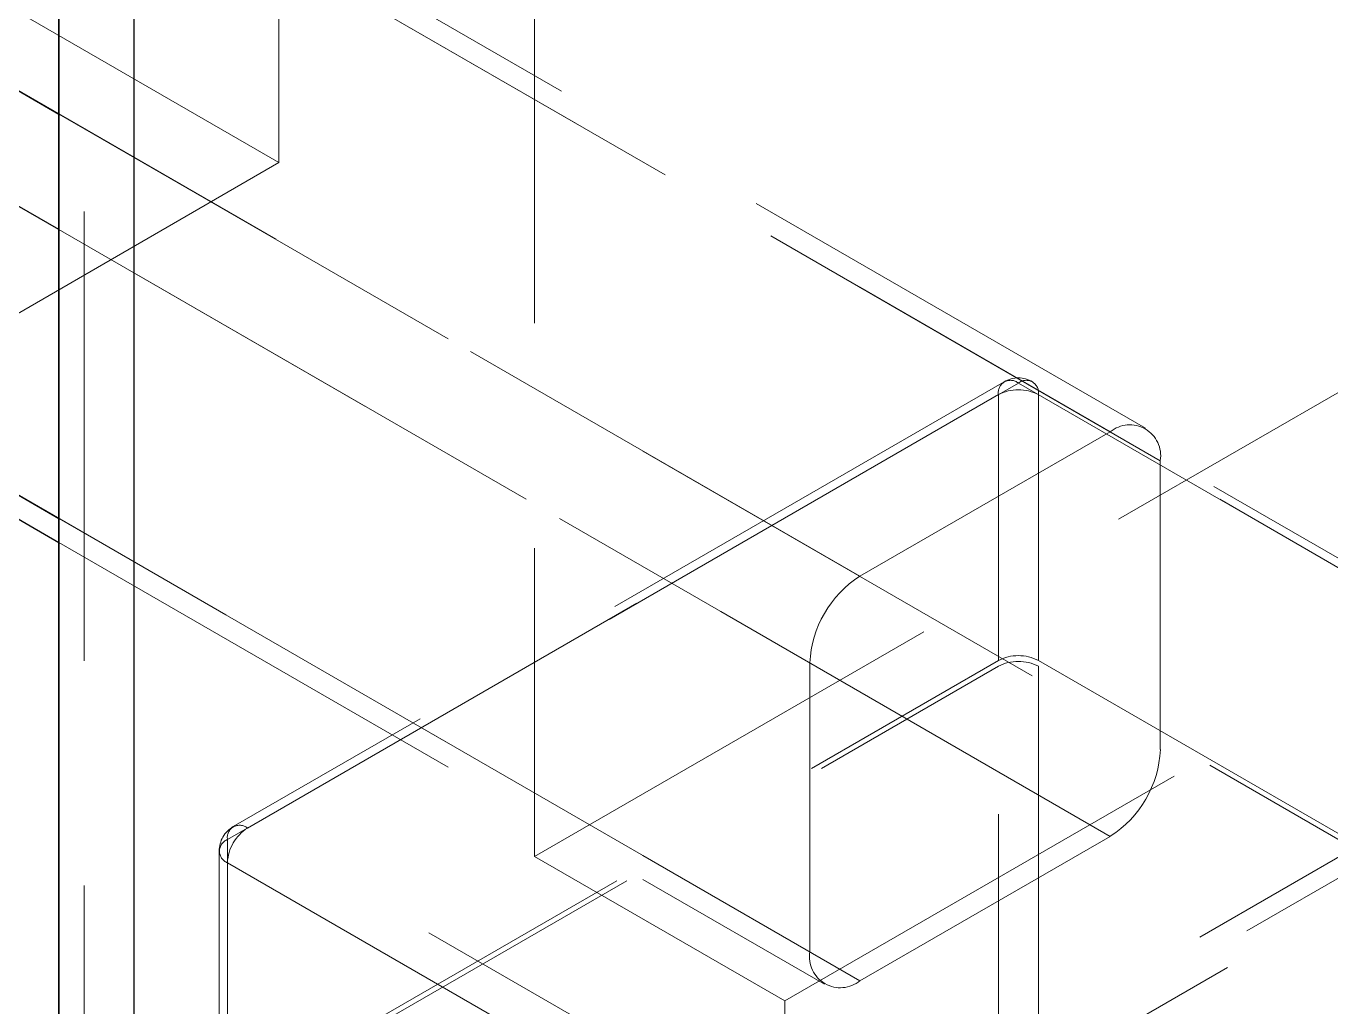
# Model space of a CAD drawing. Header units: millimetres. Extents: x 0 to 841, y 0 to 2287.
# Drawn here: x 633.048 to 636.734, y 269.496 to 272.268 of the extents above; entities that cross this region are included whole.
import ezdxf

# ---------------------------------------------------------------- set-up
doc = ezdxf.new("R2010")
doc.units = ezdxf.units.MM
doc.linetypes.add('HIDDEN', pattern=[1.905, 1.27, -0.635])

msp = doc.modelspace()

# ---------------------------------------------------------------- linework, layer by layer
at = {"color": 7, "linetype": 'Continuous', "lineweight": 25}
for p, q in [((633.3534, 260.7585), (633.3534, 285.1894)), ((633.1412, 284.9853), (633.1412, 260.7177)), ((633.1412, 260.7178), (633.1412, 283.5157)), ((630.5957, 273.4889), (633.1412, 272.0194)), ((633.1412, 271.6928), (630.4542, 273.244)), ((629.5643, 272.8737), (633.1412, 270.8088)), ((629.7471, 272.8358), (633.1412, 270.8764))]:
    msp.add_line(p, q, dxfattribs=at)
at = {"color": 7, "linetype": 'HIDDEN', "lineweight": 18}
for p, q in [((633.212, 253.3293), (633.212, 276.1272)), ((634.4847, 269.9217), (642.5458, 274.5753)), ((630.4542, 274.3871), (636.1111, 271.1215)), ((635.1919, 269.5135), (643.2529, 274.1671)), ((635.404, 270.7133), (629.7471, 273.9789)), ((629.6057, 273.734), (635.2626, 270.4683)), ((633.7623, 271.882), (633.7623, 273.6955)), ((642.5458, 273.2035), (634.4847, 268.5499)), ((635.2626, 269.6518), (629.6057, 272.9174)), ((636.2111, 271.1314), (633.1412, 272.9036)), ((636.2525, 271.0398), (633.1412, 272.8359)), ((634.4847, 272.698), (634.4847, 269.9217)), ((633.7623, 271.882), (632.7974, 272.439)), ((633.1412, 272.0194), (636.2525, 270.2233)), ((632.6843, 271.2597), (633.7623, 271.882)), ((636.1111, 269.9783), (633.1412, 271.6928)), ((635.8116, 271.263), (633.6337, 270.0057)), ((637.5037, 270.3323), (635.8915, 271.263)), ((635.795, 271.2264), (633.6171, 269.9691)), ((633.6737, 270.0018), (635.8515, 271.259)), ((635.795, 270.4751), (635.795, 271.2264)), ((635.8515, 271.259), (637.4638, 270.3283)), ((635.9081, 271.2264), (635.9081, 270.4751)), ((637.5203, 270.2957), (635.9081, 271.2264)), ((636.1111, 271.1215), (635.404, 270.7133)), ((636.2525, 270.2233), (636.2525, 271.0398)), ((633.1412, 270.8764), (635.404, 269.5701)), ((633.1412, 270.8088), (635.304, 269.5602)), ((633.6171, 269.2179), (635.795, 270.4751)), ((633.6454, 269.2179), (635.795, 270.4588)), ((635.2626, 270.4683), (635.2626, 269.6518)), ((635.795, 266.866), (635.795, 270.4588)), ((635.9081, 270.4751), (637.5203, 269.5444)), ((635.9081, 270.4588), (635.9081, 266.866)), ((637.492, 269.5444), (635.9081, 270.4588)), ((637.4638, 270.3283), (635.2859, 269.0711)), ((635.3424, 268.9731), (637.5203, 270.2303)), ((635.2859, 269.0711), (633.6737, 270.0018)), ((635.404, 269.5701), (636.1111, 269.9783)), ((633.5937, 269.9364), (633.5937, 269.1852)), ((633.6171, 269.9691), (633.6171, 269.2179)), ((633.6171, 269.1526), (633.6171, 269.9038)), ((633.6171, 269.9038), (635.2293, 268.9731)), ((634.4847, 269.9217), (635.1919, 269.5135)), ((635.1919, 269.5135), (635.1919, 268.1417))]:
    msp.add_line(p, q, dxfattribs=at)
for centre, radius, start, end in [((635.8295, 271.232), 0.0349, 50.7967, 189.214), ((635.8515, 271.1937), 0.08, 60.0027, 119.9973), ((635.8736, 271.232), 0.0349, 350.786, 129.2033), ((635.8515, 271.1172), 0.123, 62.6097, 117.3903), ((636.1663, 271.0538), 0.0873, 350.786, 129.2033), ((635.5696, 270.4544), 0.3074, 122.6055, 177.3945), ((635.8515, 270.366), 0.123, 62.6097, 117.3903), ((635.8515, 270.3496), 0.123, 62.6097, 117.3903), ((635.9455, 270.2373), 0.3074, 302.6055, 357.3945), ((633.6516, 269.9747), 0.0349, 50.7967, 189.214), ((633.6737, 269.9364), 0.08, 119.9973, 180), ((633.7399, 269.8982), 0.1229, 122.6055, 177.3945), ((633.6295, 269.9364), 0.0349, 110.7834, 249.2166), ((635.3488, 269.6378), 0.0873, 170.786, 309.2033)]:
    msp.add_arc(centre, radius, start, end, dxfattribs=at)

doc.saveas('drawing.dxf')
